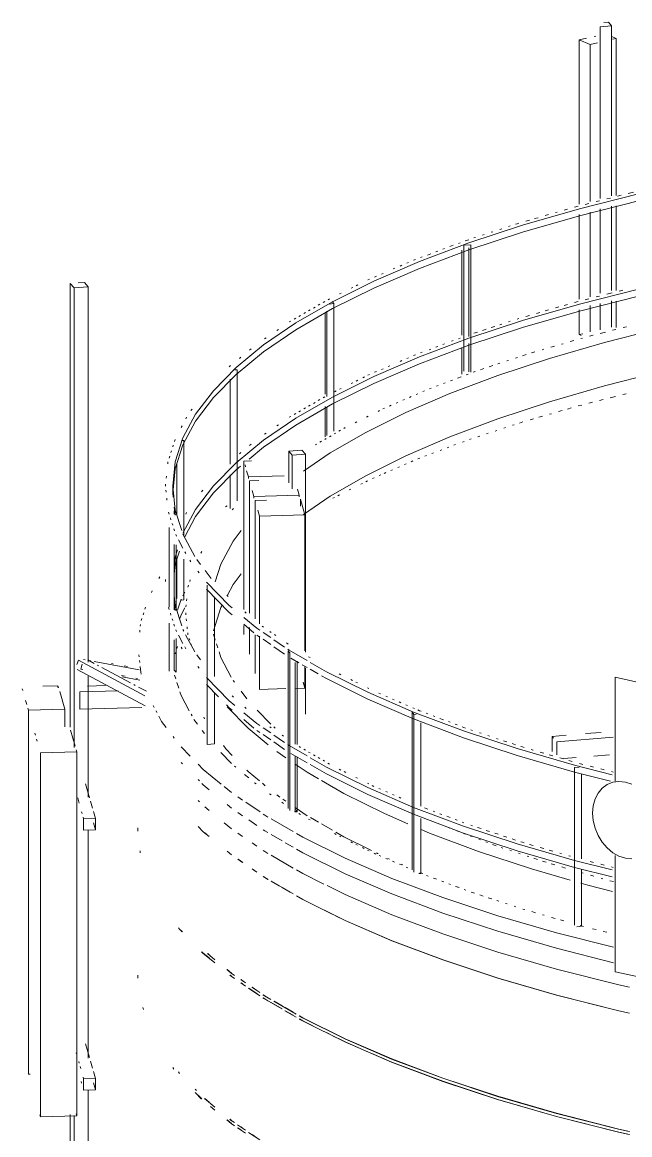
# Paper-space layout '02 Elevations and 3D' of a CAD drawing. Header units: millimetres. Extents: x 5 to 415, y 7 to 290.
# Drawn here: x 248.09 to 263.52, y 184.59 to 212.85 of the extents above; entities that cross this region are included whole.
import ezdxf

# ---------------------------------------------------------------- set-up
doc = ezdxf.new("R2010")
doc.units = ezdxf.units.MM
doc.layers.add('GEOMETRY', color=7, linetype='Continuous')

# ---------------------------------------------------------------- blocks, each defined once
blk = doc.blocks.new('SHEET_02')
at = {"layer": 'GEOMETRY', "lineweight": 13}
for p, q in [((262.981, 212.851), (262.865, 212.841)), ((263.059, 212.761), (262.981, 212.851)), ((262.768, 212.737), (263.059, 212.761)), ((262.768, 208.374), (262.768, 212.737)), ((263.059, 208.443), (263.059, 212.761)), ((262.425, 212.446), (262.235, 212.402)), ((262.235, 212.402), (262.514, 212.287)), ((262.235, 208.233), (262.235, 212.402)), ((262.514, 212.287), (262.704, 212.332)), ((262.514, 208.298), (262.514, 212.287)), ((262.663, 212.501), (262.616, 212.49)), ((263.179, 212.442), (263.068, 212.488)), ((263.084, 212.42), (263.179, 212.442)), ((263.179, 212.442), (263.179, 208.453)), ((263.778, 208.501), (262.244, 208.112)), ((262.244, 207.936), (263.778, 208.325)), ((262.667, 208.293), (262.758, 208.316)), ((262.939, 208.362), (263.03, 208.385)), ((263.212, 208.431), (263.302, 208.454)), ((263.484, 208.5), (263.62, 208.535)), ((262.244, 208.112), (260.796, 207.693)), ((261.636, 208.014), (261.681, 208.027)), ((261.857, 208.078), (261.945, 208.104)), ((262.122, 208.155), (262.213, 208.178)), ((262.394, 208.224), (262.485, 208.247)), ((262.514, 205.878), (262.514, 208.03)), ((262.768, 205.97), (262.768, 208.107)), ((263.059, 206.039), (263.059, 208.176)), ((263.179, 208.185), (263.179, 206.033)), ((260.621, 207.718), (260.665, 207.733)), ((260.665, 207.733), (260.709, 207.746)), ((260.796, 207.516), (262.244, 207.936)), ((260.886, 207.797), (260.974, 207.822)), ((261.106, 207.861), (261.195, 207.886)), ((261.371, 207.937), (261.46, 207.963)), ((262.235, 205.813), (262.235, 207.965)), ((260.796, 207.693), (259.439, 207.245)), ((259.439, 207.069), (260.796, 207.516)), ((259.784, 207.442), (259.828, 207.457)), ((260.004, 207.515), (260.048, 207.53)), ((260.225, 207.588), (260.269, 207.602)), ((260.445, 207.66), (260.489, 207.675)), ((259.439, 207.245), (258.18, 206.771)), ((258.951, 207.151), (259.038, 207.184)), ((259.169, 207.233), (259.213, 207.25)), ((259.304, 207.185), (259.483, 207.2)), ((259.304, 203.989), (259.304, 207.185)), ((259.344, 207.297), (259.432, 207.326)), ((259.483, 203.959), (259.483, 207.2)), ((259.564, 207.37), (259.608, 207.384)), ((258.18, 206.595), (259.439, 207.069)), ((258.208, 206.871), (258.252, 206.888)), ((258.383, 206.937), (258.47, 206.97)), ((258.601, 207.02), (258.645, 207.036)), ((258.776, 207.085), (258.819, 207.102)), ((259.256, 204.9), (259.256, 207.06)), ((259.435, 207.12), (259.435, 204.869)), ((258.18, 206.771), (257.024, 206.272)), ((257.689, 206.657), (257.732, 206.676)), ((257.861, 206.731), (257.904, 206.75)), ((258.033, 206.806), (258.077, 206.822)), ((256.87, 206.304), (256.913, 206.323)), ((257.024, 206.096), (258.18, 206.595)), ((257.043, 206.378), (257.086, 206.397)), ((257.215, 206.453), (257.258, 206.471)), ((257.516, 206.583), (257.559, 206.601)), ((249.311, 206.21), (249.407, 206.1)), ((249.311, 194.941), (249.311, 206.21)), ((249.407, 206.1), (249.765, 206.129)), ((249.407, 194.43), (249.407, 206.1)), ((249.669, 206.24), (249.516, 206.227)), ((249.765, 206.129), (249.669, 206.24)), ((249.765, 196.597), (249.765, 206.129)), ((257.024, 206.272), (255.976, 205.752)), ((255.976, 205.575), (257.024, 206.096)), ((256.449, 206.095), (256.491, 206.116)), ((256.575, 206.157), (256.617, 206.178)), ((263.778, 206.079), (262.244, 205.69)), ((263.257, 206.021), (263.348, 206.044)), ((255.734, 205.733), (255.775, 205.757)), ((255.858, 205.801), (255.9, 205.822)), ((256.009, 205.702), (255.962, 205.757)), ((256.153, 205.948), (256.195, 205.969)), ((262.122, 205.733), (262.213, 205.756)), ((262.244, 205.514), (263.778, 205.903)), ((262.394, 205.802), (262.485, 205.825)), ((262.667, 205.871), (262.758, 205.894)), ((262.939, 205.94), (263.075, 205.975)), ((263.059, 205.104), (263.059, 205.772)), ((263.179, 205.764), (263.179, 205.092)), ((255.976, 205.752), (255.041, 205.211)), ((255.041, 205.035), (255.976, 205.575)), ((255.243, 205.449), (255.284, 205.473)), ((255.366, 205.52), (255.407, 205.544)), ((255.489, 205.591), (255.529, 205.615)), ((255.611, 205.662), (255.652, 205.686)), ((255.783, 203.402), (255.783, 205.472)), ((255.831, 203.346), (255.831, 205.507)), ((255.89, 205.692), (256.009, 205.702)), ((256.009, 202.461), (256.009, 205.702)), ((262.244, 205.69), (260.796, 205.271)), ((260.796, 205.095), (262.244, 205.514)), ((261.151, 205.452), (261.239, 205.478)), ((261.371, 205.516), (261.46, 205.541)), ((261.636, 205.593), (261.725, 205.618)), ((261.857, 205.656), (261.945, 205.682)), ((262.235, 204.917), (262.235, 205.544)), ((262.514, 204.982), (262.514, 205.654)), ((262.768, 205.035), (262.768, 205.703)), ((255.041, 205.211), (254.222, 204.652)), ((254.875, 205.236), (254.916, 205.26)), ((254.997, 205.307), (255.038, 205.331)), ((255.12, 205.378), (255.161, 205.402)), ((260.796, 205.271), (259.439, 204.823)), ((260.445, 205.239), (260.489, 205.253)), ((260.665, 205.311), (260.709, 205.324)), ((260.886, 205.375), (260.974, 205.401)), ((254.222, 204.476), (255.041, 205.035)), ((254.561, 205.022), (254.6, 205.049)), ((259.439, 204.647), (260.796, 205.095)), ((259.564, 204.948), (259.652, 204.977)), ((259.784, 205.021), (259.872, 205.05)), ((260.004, 205.093), (260.092, 205.123)), ((260.225, 205.166), (260.269, 205.181)), ((262.235, 204.917), (262.33, 204.939)), ((262.291, 204.894), (262.235, 204.917)), ((262.77, 204.946), (262.904, 204.98)), ((264.37, 205.092), (262.885, 204.716)), ((263.083, 205.025), (263.172, 205.047)), ((263.351, 205.093), (263.44, 205.115)), ((254.222, 204.652), (253.523, 204.078)), ((254.247, 204.808), (254.286, 204.835)), ((259.439, 204.823), (258.18, 204.349)), ((258.18, 204.173), (259.439, 204.647)), ((258.776, 204.664), (258.819, 204.68)), ((258.994, 204.746), (259.038, 204.762)), ((259.169, 204.812), (259.213, 204.828)), ((259.435, 204.689), (259.435, 203.969)), ((262.885, 204.716), (261.483, 204.31)), ((261.786, 204.672), (261.831, 204.685)), ((262.01, 204.737), (262.1, 204.763)), ((262.279, 204.815), (262.324, 204.827)), ((262.503, 204.878), (262.592, 204.9)), ((253.523, 203.902), (254.222, 204.476)), ((253.866, 204.522), (253.903, 204.553)), ((258.18, 204.349), (257.024, 203.851)), ((258.033, 204.384), (258.077, 204.401)), ((258.208, 204.45), (258.252, 204.466)), ((258.426, 204.532), (258.47, 204.549)), ((258.601, 204.598), (258.645, 204.614)), ((259.256, 203.909), (259.256, 204.585)), ((260.801, 204.378), (260.891, 204.407)), ((261.025, 204.452), (261.114, 204.478)), ((261.294, 204.529), (261.338, 204.542)), ((261.517, 204.594), (261.607, 204.62)), ((253.523, 204.078), (252.947, 203.491)), ((253.347, 204.097), (253.384, 204.127)), ((253.606, 204.309), (253.643, 204.34)), ((257.024, 203.675), (258.18, 204.173)), ((257.387, 204.106), (257.43, 204.124)), ((257.689, 204.236), (257.732, 204.254)), ((257.861, 204.31), (257.904, 204.328)), ((259.951, 204.097), (260.041, 204.127)), ((261.483, 204.31), (260.17, 203.877)), ((260.175, 204.171), (260.22, 204.186)), ((260.399, 204.245), (260.443, 204.26)), ((260.622, 204.319), (260.667, 204.334)), ((252.947, 203.315), (253.523, 203.902)), ((253.37, 201.623), (253.37, 203.783)), ((253.489, 204.018), (253.548, 204.023)), ((253.548, 200.693), (253.548, 204.023)), ((257.024, 203.851), (255.976, 203.33)), ((256.744, 203.82), (256.786, 203.841)), ((256.87, 203.883), (256.913, 203.901)), ((257.043, 203.957), (257.086, 203.975)), ((257.215, 204.031), (257.258, 204.05)), ((260.17, 203.877), (258.951, 203.418)), ((259.149, 203.808), (259.238, 203.841)), ((259.371, 203.892), (259.416, 203.908)), ((259.549, 203.959), (259.594, 203.975)), ((259.728, 204.024), (259.817, 204.053)), ((262.885, 203.615), (264.37, 203.992)), ((255.976, 203.154), (257.024, 203.675)), ((256.153, 203.526), (256.195, 203.547)), ((256.449, 203.673), (256.491, 203.694)), ((256.575, 203.736), (256.617, 203.757)), ((258.437, 203.54), (258.482, 203.557)), ((258.615, 203.607), (258.66, 203.624)), ((258.793, 203.674), (258.838, 203.691)), ((258.971, 203.741), (259.016, 203.758)), ((261.483, 203.209), (262.885, 203.615)), ((252.947, 203.491), (252.496, 202.894)), ((252.496, 202.718), (252.947, 203.315)), ((255.976, 203.33), (255.041, 202.789)), ((255.611, 203.24), (255.652, 203.264)), ((255.734, 203.311), (255.775, 203.335)), ((256.027, 203.463), (256.069, 203.484)), ((257.76, 203.248), (257.802, 203.266)), ((258.951, 203.418), (257.833, 202.935)), ((257.929, 203.321), (257.971, 203.339)), ((258.098, 203.394), (258.141, 203.412)), ((258.268, 203.467), (258.31, 203.485)), ((262.756, 203.241), (262.846, 203.264)), ((263.027, 203.309), (263.163, 203.344)), ((263.343, 203.39), (263.434, 203.413)), ((252.375, 202.985), (252.405, 203.025)), ((255.041, 202.613), (255.976, 203.154)), ((255.12, 202.956), (255.161, 202.98)), ((255.243, 203.027), (255.284, 203.051)), ((255.366, 203.098), (255.407, 203.122)), ((255.489, 203.169), (255.529, 203.193)), ((255.783, 202.322), (255.783, 203.087)), ((255.831, 202.356), (255.831, 203.076)), ((257.833, 202.935), (256.818, 202.431)), ((257.128, 202.964), (257.169, 202.985)), ((257.252, 203.026), (257.294, 203.047)), ((257.421, 203.101), (257.463, 203.12)), ((257.59, 203.175), (257.633, 203.193)), ((260.17, 202.776), (261.483, 203.209)), ((261.715, 202.959), (261.806, 202.985)), ((261.942, 203.024), (262.032, 203.051)), ((262.214, 203.103), (262.304, 203.126)), ((262.485, 203.172), (262.575, 203.195)), ((252.496, 202.894), (252.173, 202.289)), ((252.173, 202.113), (252.496, 202.718)), ((252.245, 202.775), (252.268, 202.818)), ((255.041, 202.789), (254.222, 202.231)), ((254.875, 202.815), (254.916, 202.838)), ((254.997, 202.885), (255.038, 202.909)), ((256.547, 202.676), (256.589, 202.696)), ((256.838, 202.82), (256.879, 202.841)), ((258.951, 202.317), (260.17, 202.776)), ((260.719, 202.669), (260.763, 202.683)), ((260.763, 202.683), (260.808, 202.696)), ((260.99, 202.749), (261.08, 202.775)), ((261.216, 202.815), (261.307, 202.841)), ((261.488, 202.893), (261.534, 202.906)), ((252.129, 202.557), (252.152, 202.601)), ((254.222, 202.054), (255.041, 202.613)), ((254.247, 202.386), (254.286, 202.413)), ((254.561, 202.6), (254.6, 202.627)), ((256.818, 202.431), (255.913, 201.908)), ((256.015, 202.392), (256.056, 202.415)), ((256.136, 202.462), (256.176, 202.485)), ((256.257, 202.531), (256.298, 202.552)), ((259.886, 202.394), (259.93, 202.409)), ((260.106, 202.466), (260.149, 202.481)), ((260.325, 202.539), (260.369, 202.553)), ((260.544, 202.611), (260.588, 202.626)), ((251.914, 202.06), (251.929, 202.108)), ((251.959, 202.202), (251.974, 202.249)), ((252.173, 202.289), (251.978, 201.679)), ((251.978, 201.503), (252.173, 202.113)), ((252.135, 202.224), (252.194, 202.229)), ((252.194, 199.798), (252.194, 202.229)), ((254.222, 202.231), (253.523, 201.657)), ((253.866, 202.101), (253.903, 202.131)), ((255.533, 202.113), (255.573, 202.136)), ((255.653, 202.183), (255.694, 202.206)), ((255.774, 202.252), (255.814, 202.276)), ((255.895, 202.322), (255.935, 202.345)), ((257.833, 201.835), (258.951, 202.317)), ((259.057, 202.104), (259.1, 202.12)), ((259.274, 202.186), (259.317, 202.202)), ((259.448, 202.25), (259.492, 202.264)), ((259.667, 202.322), (259.711, 202.336)), ((251.824, 201.777), (251.839, 201.824)), ((251.869, 201.919), (251.884, 201.966)), ((253.606, 201.888), (253.643, 201.918)), ((253.854, 201.752), (254.222, 202.054)), ((255.195, 201.982), (254.86, 201.954)), ((254.86, 201.954), (254.95, 201.851)), ((254.86, 201.146), (254.86, 201.954)), ((254.95, 201.851), (255.285, 201.878)), ((254.95, 200.997), (254.95, 201.851)), ((255.285, 201.878), (255.195, 201.982)), ((255.913, 201.908), (255.239, 201.448)), ((255.285, 196.847), (255.285, 201.878)), ((256.818, 201.331), (257.833, 201.835)), ((258.317, 201.826), (258.361, 201.842)), ((258.491, 201.891), (258.535, 201.908)), ((258.709, 201.973), (258.752, 201.99)), ((258.883, 202.039), (258.926, 202.055)), ((251.788, 201.631), (251.793, 201.683)), ((251.978, 201.679), (251.913, 201.066)), ((252.015, 200.323), (252.015, 201.629)), ((253.523, 201.657), (252.947, 201.07)), ((253.523, 201.481), (253.633, 201.571)), ((253.914, 201.708), (253.722, 201.703)), ((253.722, 197.929), (253.722, 201.703)), ((253.75, 201.603), (253.764, 201.553)), ((257.629, 201.538), (257.672, 201.557)), ((257.8, 201.612), (257.843, 201.631)), ((257.972, 201.686), (258.015, 201.705)), ((258.143, 201.76), (258.187, 201.777)), ((251.75, 201.271), (251.755, 201.323)), ((251.913, 200.89), (251.978, 201.503)), ((252.947, 200.894), (253.523, 201.481)), ((253.37, 200.498), (253.37, 201.353)), ((253.792, 201.454), (253.835, 201.304)), ((253.835, 201.304), (254.748, 201.329)), ((253.835, 201.259), (253.835, 201.304)), ((255.913, 200.807), (256.818, 201.331)), ((256.986, 201.261), (257.029, 201.28)), ((257.157, 201.335), (257.2, 201.354)), ((257.286, 201.39), (257.329, 201.409)), ((257.457, 201.464), (257.5, 201.483)), ((251.728, 201.066), (251.734, 201.117)), ((251.744, 200.912), (251.739, 200.963)), ((251.913, 201.066), (251.913, 200.89)), ((251.913, 201.066), (251.978, 200.453)), ((252.947, 201.07), (252.496, 200.473)), ((252.647, 200.924), (252.677, 200.964)), ((254.103, 201.211), (253.863, 201.204)), ((253.863, 197.835), (253.863, 201.204)), ((253.934, 200.955), (253.976, 200.805)), ((255.129, 200.836), (255.087, 200.986)), ((256.398, 200.969), (256.44, 200.99)), ((256.692, 201.115), (256.734, 201.136)), ((256.818, 201.178), (256.86, 201.198)), ((251.766, 200.706), (251.761, 200.758)), ((251.924, 200.788), (251.913, 200.89)), ((252.496, 200.296), (252.947, 200.894)), ((253.976, 200.805), (255.129, 200.836)), ((253.976, 200.76), (253.976, 200.805)), ((254.292, 200.713), (254.004, 200.705)), ((254.004, 197.695), (254.004, 200.705)), ((255.129, 200.791), (255.129, 200.836)), ((255.27, 200.338), (255.157, 200.737)), ((255.157, 200.737), (255.157, 200.557)), ((255.239, 200.348), (255.913, 200.807)), ((255.978, 200.76), (256.02, 200.781)), ((256.104, 200.823), (256.146, 200.844)), ((251.824, 200.355), (251.808, 200.402)), ((251.973, 200.328), (251.951, 200.532)), ((251.999, 200.387), (251.951, 200.442)), ((251.951, 200.442), (251.951, 200.352)), ((251.978, 200.453), (252.143, 199.937)), ((251.999, 200.342), (251.999, 200.387)), ((252.496, 200.473), (252.173, 199.868)), ((252.245, 200.353), (252.268, 200.397)), ((253.258, 200.537), (253.296, 200.568)), ((253.427, 200.466), (253.461, 200.5)), ((254.075, 200.456), (254.117, 200.306)), ((251.869, 200.213), (251.854, 200.26)), ((251.914, 200.071), (251.899, 200.119)), ((252.219, 199.778), (252.496, 200.296)), ((254.117, 200.306), (255.27, 200.338)), ((254.117, 197.566), (254.117, 200.306)), ((255.27, 196.878), (255.27, 200.338)), ((251.82, 197.987), (251.82, 200.012)), ((251.959, 199.93), (251.944, 199.977)), ((252.012, 199.792), (251.989, 199.835)), ((252.173, 199.843), (252.473, 199.281)), ((253.653, 199.935), (253.449, 199.665)), ((251.951, 199.587), (251.951, 197.922)), ((251.999, 197.911), (251.999, 199.577)), ((252.175, 199.487), (252.059, 199.705)), ((253.449, 199.665), (253.137, 199.08)), ((251.978, 199.257), (251.951, 199.002)), ((252.038, 199.445), (251.978, 199.257)), ((251.978, 199.081), (252.083, 199.41)), ((252.245, 199.357), (252.221, 199.4)), ((252.631, 199.362), (252.654, 199.405)), ((251.951, 198.826), (251.978, 199.081)), ((252.015, 198.208), (252.015, 199.243)), ((252.194, 198.178), (252.194, 199.213)), ((252.375, 199.146), (252.345, 199.186)), ((252.526, 199.198), (252.616, 199.078)), ((253.137, 199.08), (252.995, 198.637)), ((251.562, 198.719), (251.586, 198.764)), ((251.728, 198.644), (251.734, 198.696)), ((252.586, 198.866), (252.556, 198.906)), ((252.736, 198.919), (252.887, 198.72)), ((253.449, 198.565), (253.653, 198.835)), ((251.372, 198.363), (251.396, 198.408)), ((252.302, 198.502), (252.316, 198.549)), ((252.346, 198.642), (252.361, 198.688)), ((253.347, 198.035), (252.768, 198.626)), ((252.768, 198.449), (253.347, 197.859)), ((252.792, 194.503), (252.792, 198.554)), ((253.305, 198.294), (253.449, 198.565)), ((251.951, 198.287), (251.978, 198.031)), ((252.127, 198.196), (252.037, 197.914)), ((252.194, 198.178), (252.135, 198.173)), ((252.219, 198.369), (252.173, 198.283)), ((252.264, 198.148), (252.269, 198.199)), ((252.971, 196.228), (252.971, 198.254)), ((253.285, 198.295), (253.319, 198.261)), ((251.162, 197.795), (251.177, 197.843)), ((251.208, 197.94), (251.224, 197.988)), ((251.824, 197.933), (251.808, 197.98)), ((251.973, 197.906), (251.951, 198.111)), ((251.978, 198.031), (252.143, 197.515)), ((252.219, 197.973), (252.127, 197.8)), ((252.248, 197.795), (252.243, 197.845)), ((252.248, 197.997), (252.253, 198.047)), ((252.948, 197.388), (253.137, 197.979)), ((253.137, 197.979), (253.161, 198.024)), ((253.421, 197.974), (253.347, 198.035)), ((253.347, 197.859), (253.421, 197.798)), ((253.743, 197.872), (253.78, 197.842)), ((251.116, 197.65), (251.131, 197.699)), ((251.82, 196.366), (251.82, 197.582)), ((251.869, 197.791), (251.854, 197.839)), ((251.914, 197.65), (251.899, 197.697)), ((252.127, 197.8), (252.097, 197.706)), ((252.264, 197.643), (252.259, 197.694)), ((254.051, 197.458), (253.718, 197.731)), ((251.075, 197.359), (251.08, 197.408)), ((251.09, 197.505), (251.095, 197.553)), ((251.959, 197.508), (251.944, 197.555)), ((252.012, 197.37), (251.989, 197.414)), ((252.175, 197.066), (252.059, 197.283)), ((252.173, 197.421), (252.196, 197.378)), ((252.242, 197.291), (252.473, 196.859)), ((252.285, 197.441), (252.28, 197.492)), ((252.302, 197.289), (252.296, 197.34)), ((252.948, 197.303), (252.995, 197.155)), ((253.718, 197.555), (253.977, 197.342)), ((253.722, 197.3), (253.722, 197.525)), ((253.863, 196.801), (253.863, 197.475)), ((254.004, 196.303), (254.004, 197.291)), ((254.129, 197.404), (254.051, 197.458)), ((254.051, 197.282), (254.129, 197.228)), ((254.185, 197.51), (254.222, 197.48)), ((254.404, 197.217), (254.208, 197.351)), ((254.378, 197.373), (254.417, 197.347)), ((254.495, 197.293), (254.534, 197.267)), ((251.951, 197.157), (251.951, 196.391)), ((251.999, 196.336), (251.999, 197.191)), ((252.346, 197.15), (252.331, 197.197)), ((252.39, 197.011), (252.376, 197.057)), ((253.027, 197.056), (253.058, 196.958)), ((254.117, 195.903), (254.117, 197.251)), ((254.208, 197.174), (254.404, 197.041)), ((254.757, 196.976), (254.482, 197.163)), ((254.807, 197.081), (254.846, 197.054)), ((251.059, 196.729), (251.054, 196.777)), ((251.977, 196.802), (251.992, 196.849)), ((252.022, 196.943), (252.037, 196.99)), ((252.129, 196.977), (252.152, 196.933)), ((252.245, 196.935), (252.221, 196.979)), ((252.526, 196.776), (252.616, 196.657)), ((253.09, 196.859), (253.137, 196.712)), ((253.137, 196.712), (253.401, 196.216)), ((254.482, 196.987), (254.757, 196.8)), ((254.875, 196.896), (254.835, 196.922)), ((254.844, 196.885), (254.892, 196.829)), ((254.844, 192.879), (254.844, 196.885)), ((255.325, 196.635), (254.875, 196.896)), ((254.892, 192.824), (254.892, 196.829)), ((255.366, 196.733), (255.407, 196.709)), ((249.48, 196.536), (249.518, 196.645)), ((249.518, 196.645), (251.209, 195.741)), ((249.581, 196.418), (249.615, 196.54)), ((249.649, 196.662), (249.694, 196.653)), ((249.916, 196.564), (249.755, 196.65)), ((249.785, 196.636), (249.831, 196.628)), ((249.922, 196.611), (251.059, 196.397)), ((250.036, 196.499), (249.996, 196.521)), ((250.841, 196.069), (250.117, 196.456)), ((250.405, 196.554), (250.36, 196.562)), ((250.769, 196.486), (250.678, 196.503)), ((251.075, 196.583), (251.07, 196.632)), ((251.1, 196.34), (251.085, 196.486)), ((252.586, 196.444), (252.556, 196.484)), ((254.916, 196.696), (255.12, 196.578)), ((255.023, 196.584), (255.023, 194.514)), ((255.071, 194.504), (255.071, 196.619)), ((255.202, 196.53), (255.325, 196.459)), ((255.27, 195.935), (255.27, 196.474)), ((255.285, 195.274), (255.285, 196.442)), ((255.816, 196.351), (255.407, 196.588)), ((251.214, 195.481), (249.483, 196.407)), ((249.627, 196.409), (249.581, 196.418)), ((249.765, 193.168), (249.765, 196.241)), ((250.702, 196.241), (250.611, 196.259)), ((251.082, 196.136), (250.627, 196.221)), ((251.02, 196.182), (250.975, 196.19)), ((251.116, 196.292), (251.1, 196.34)), ((251.951, 196.391), (251.999, 196.336)), ((251.962, 196.263), (251.992, 196.169)), ((253.347, 195.614), (252.768, 196.204)), ((255.407, 196.412), (255.611, 196.294)), ((255.693, 196.246), (255.816, 196.175)), ((256.87, 195.828), (255.816, 196.351)), ((255.816, 196.175), (256.87, 195.651)), ((256.144, 196.297), (256.186, 196.276)), ((256.437, 196.151), (256.479, 196.13)), ((263.15, 196.212), (263.832, 196.064)), ((263.15, 193.567), (263.15, 196.212)), ((248.092, 195.92), (248.106, 195.871)), ((249, 195.995), (248.612, 195.985)), ((249.015, 195.945), (249, 195.995)), ((249, 195.995), (249, 195.951)), ((249.558, 195.84), (250.527, 195.866)), ((250.21, 196.001), (249.749, 195.988)), ((250.962, 196.004), (250.922, 196.026)), ((251.244, 195.854), (251.043, 195.961)), ((252.022, 196.075), (252.067, 195.934)), ((252.768, 196.028), (253.075, 195.715)), ((253.449, 196.126), (253.479, 196.088)), ((254.79, 195.922), (254.117, 195.903)), ((255.27, 195.935), (255.03, 195.928)), ((255.228, 196.084), (255.27, 195.935)), ((256.563, 196.088), (256.605, 196.068)), ((256.857, 195.943), (256.898, 195.922)), ((248.177, 195.621), (248.205, 195.521)), ((249.17, 195.397), (249.043, 195.846)), ((249.558, 195.399), (249.558, 195.84)), ((252.097, 195.84), (252.127, 195.746)), ((252.127, 195.746), (252.335, 195.357)), ((252.971, 194.518), (252.971, 195.823)), ((253.495, 195.492), (253.347, 195.614)), ((253.421, 195.735), (253.455, 195.701)), ((253.653, 195.856), (253.798, 195.664)), ((258.033, 195.326), (256.87, 195.828)), ((256.87, 195.651), (258.033, 195.15)), ((257.153, 195.804), (257.195, 195.785)), ((257.324, 195.73), (257.367, 195.712)), ((257.495, 195.656), (257.538, 195.638)), ((257.666, 195.582), (257.709, 195.564)), ((248.233, 195.422), (248.248, 195.372)), ((248.248, 195.372), (249.17, 195.397)), ((248.248, 186.126), (248.248, 195.372)), ((249.17, 194.95), (249.17, 195.397)), ((251.126, 195.442), (249.558, 195.399)), ((251.443, 195.446), (251.419, 195.49)), ((251.514, 195.312), (251.491, 195.357)), ((253.279, 195.507), (253.347, 195.437)), ((253.83, 194.916), (253.293, 195.462)), ((253.347, 195.437), (253.421, 195.377)), ((254.051, 195.036), (253.718, 195.31)), ((253.743, 195.451), (253.78, 195.42)), ((254.06, 195.371), (254.408, 195.015)), ((257.838, 195.509), (257.881, 195.49)), ((257.993, 195.32), (258.041, 195.264)), ((257.993, 191.314), (257.993, 195.32)), ((258.009, 195.435), (258.052, 195.416)), ((259.3, 194.849), (258.033, 195.326)), ((258.137, 195.379), (258.18, 195.361)), ((258.18, 195.361), (258.224, 195.345)), ((251.633, 195.09), (251.562, 195.223)), ((251.749, 194.936), (251.633, 195.09)), ((252.381, 195.27), (252.404, 195.227)), ((252.451, 195.14), (252.541, 195.02)), ((252.7, 195.2), (252.722, 195.157)), ((253.718, 195.133), (253.977, 194.921)), ((254.129, 194.983), (254.051, 195.036)), ((258.033, 195.15), (259.3, 194.673)), ((258.041, 195.264), (258.101, 195.269)), ((258.041, 191.259), (258.041, 195.264)), ((258.22, 192.939), (258.22, 195.054)), ((258.354, 195.295), (258.397, 195.279)), ((258.527, 195.23), (258.571, 195.214)), ((258.701, 195.165), (258.788, 195.132)), ((258.918, 195.083), (258.962, 195.067)), ((259.092, 195.018), (259.135, 195.001)), ((248.413, 194.787), (248.427, 194.738)), ((249.434, 194.463), (249.321, 194.862)), ((252.661, 194.861), (252.721, 194.781)), ((254.339, 194.497), (253.83, 194.916)), ((254.051, 194.86), (254.129, 194.806)), ((254.404, 194.795), (254.208, 194.929)), ((254.208, 194.753), (254.404, 194.619)), ((254.378, 194.952), (254.417, 194.925)), ((254.481, 194.949), (254.518, 194.918)), ((254.757, 194.554), (254.482, 194.742)), ((254.69, 194.739), (254.729, 194.712)), ((259.266, 194.952), (259.352, 194.919)), ((260.665, 194.399), (259.3, 194.849)), ((259.483, 194.872), (259.527, 194.858)), ((259.702, 194.8), (259.745, 194.786)), ((261.906, 194.737), (261.548, 194.708)), ((262.8, 194.811), (262.398, 194.778)), ((248.455, 194.638), (248.469, 194.588)), ((251.952, 194.667), (251.923, 194.706)), ((252.971, 194.518), (252.792, 194.503)), ((253.2, 194.474), (253.26, 194.395)), ((254.482, 194.566), (254.757, 194.378)), ((254.875, 194.474), (254.835, 194.501)), ((255.325, 194.214), (254.875, 194.474)), ((255.122, 194.452), (255.163, 194.429)), ((259.3, 194.673), (260.665, 194.223)), ((259.921, 194.728), (259.964, 194.714)), ((260.139, 194.656), (260.183, 194.641)), ((260.314, 194.598), (260.402, 194.569)), ((260.533, 194.526), (260.621, 194.497)), ((260.752, 194.454), (260.796, 194.439)), ((261.548, 194.708), (261.588, 194.661)), ((261.548, 194.322), (261.548, 194.708)), ((261.668, 194.569), (263.099, 194.688)), ((261.668, 194.569), (261.668, 194.239)), ((248.554, 194.289), (249.477, 194.314)), ((248.554, 185.043), (248.554, 194.289)), ((249.477, 194.314), (249.462, 194.363)), ((249.477, 185.068), (249.477, 194.314)), ((252.36, 194.207), (252.13, 194.442)), ((253.139, 194.3), (253.411, 194.023)), ((253.26, 194.395), (253.427, 194.225)), ((254.791, 194.164), (254.56, 194.321)), ((254.916, 194.274), (255.325, 194.038)), ((255.023, 194.199), (255.023, 192.849)), ((255.071, 192.793), (255.071, 194.189)), ((255.244, 194.382), (255.285, 194.358)), ((255.366, 194.311), (255.407, 194.288)), ((255.816, 193.93), (255.407, 194.167)), ((255.488, 194.241), (255.529, 194.217)), ((255.61, 194.17), (255.651, 194.147)), ((262.122, 193.977), (260.665, 194.399)), ((260.665, 194.223), (262.122, 193.801)), ((260.796, 194.439), (260.841, 194.426)), ((261.022, 194.374), (261.067, 194.361)), ((261.248, 194.308), (261.339, 194.282)), ((261.475, 194.243), (261.565, 194.217)), ((262.16, 194.17), (261.847, 194.144)), ((263.01, 194.24), (262.607, 194.207)), ((252.163, 194.012), (252.13, 194.046)), ((252.69, 193.871), (252.558, 194.006)), ((253.479, 193.954), (253.516, 193.924)), ((255.331, 193.795), (255.023, 194.006)), ((255.407, 193.99), (255.816, 193.754)), ((255.732, 194.1), (255.773, 194.076)), ((256.87, 193.406), (255.816, 193.93)), ((255.854, 194.029), (255.895, 194.006)), ((261.746, 194.164), (261.837, 194.138)), ((261.973, 194.099), (262.063, 194.072)), ((262.118, 193.919), (262.237, 193.929)), ((262.118, 189.914), (262.118, 193.919)), ((263.075, 193.735), (262.122, 193.977)), ((262.244, 194.02), (262.334, 193.997)), ((262.515, 193.951), (262.605, 193.928)), ((252.591, 193.576), (252.558, 193.609)), ((253.144, 193.498), (252.69, 193.871)), ((253.737, 193.742), (253.847, 193.652)), ((253.796, 193.849), (253.83, 193.815)), ((253.83, 193.815), (254.121, 193.576)), ((255.613, 193.632), (255.331, 193.795)), ((255.816, 193.754), (256.87, 193.23)), ((256.144, 193.875), (256.186, 193.854)), ((256.27, 193.813), (256.312, 193.792)), ((256.563, 193.667), (256.605, 193.646)), ((262.122, 193.801), (263.03, 193.571)), ((262.297, 191.594), (262.297, 193.754)), ((262.786, 193.883), (262.876, 193.86)), ((263.056, 193.814), (263.101, 193.803)), ((249.801, 193.151), (249.701, 193.504)), ((252.69, 193.475), (252.657, 193.509)), ((252.841, 193.351), (252.69, 193.475)), ((253.409, 193.281), (253.22, 193.436)), ((253.995, 193.531), (254.032, 193.5)), ((254.194, 193.516), (254.266, 193.456)), ((256.257, 193.26), (255.694, 193.586)), ((256.857, 193.521), (256.898, 193.5)), ((258.033, 192.904), (256.87, 193.406)), ((256.982, 193.459), (257.024, 193.438)), ((257.153, 193.382), (257.195, 193.364)), ((262.718, 193.268), (262.822, 193.393)), ((262.822, 193.393), (262.948, 193.486)), ((262.948, 193.486), (263.092, 193.544)), ((263.092, 193.544), (263.249, 193.565)), ((263.249, 193.565), (263.411, 193.549)), ((263.411, 193.549), (263.574, 193.495)), ((249.501, 193.143), (249.538, 193.011)), ((249.875, 192.887), (249.826, 193.063)), ((252.591, 193.047), (252.558, 193.081)), ((253.69, 193.089), (253.57, 193.171)), ((254.374, 193.246), (254.413, 193.22)), ((254.56, 193.221), (254.637, 193.168)), ((254.714, 193.116), (254.791, 193.063)), ((257.294, 192.745), (256.257, 193.26)), ((256.87, 193.23), (258.033, 192.728)), ((257.324, 193.309), (257.367, 193.29)), ((257.495, 193.235), (257.538, 193.216)), ((257.666, 193.161), (257.709, 193.142)), ((262.593, 192.946), (262.641, 193.118)), ((262.641, 193.118), (262.718, 193.268)), ((249.601, 192.79), (249.613, 192.746)), ((249.95, 192.622), (249.9, 192.799)), ((252.841, 192.823), (252.728, 192.916)), ((253.409, 192.885), (253.296, 192.978)), ((253.69, 192.693), (253.57, 192.775)), ((254.131, 192.788), (253.77, 193.035)), ((254.687, 193.033), (254.726, 193.006)), ((254.999, 192.82), (255.04, 192.796)), ((255.071, 192.793), (255.012, 192.788)), ((255.023, 192.905), (255.331, 192.694)), ((255.023, 192.849), (255.071, 192.793)), ((259.3, 192.427), (258.033, 192.904)), ((258.31, 192.89), (258.397, 192.858)), ((258.527, 192.809), (258.571, 192.792)), ((262.577, 192.761), (262.593, 192.946)), ((262.593, 192.568), (262.577, 192.761)), ((249.638, 192.658), (249.651, 192.614)), ((249.95, 192.622), (249.651, 192.614)), ((249.651, 192.614), (249.651, 192.328)), ((249.9, 192.512), (249.95, 192.336)), ((249.95, 192.336), (249.95, 192.622)), ((253.409, 192.356), (253.22, 192.512)), ((254.051, 192.447), (253.851, 192.584)), ((254.252, 192.706), (254.212, 192.733)), ((254.332, 192.66), (254.252, 192.706)), ((254.974, 192.289), (254.412, 192.613)), ((255.121, 192.749), (255.162, 192.726)), ((255.366, 192.608), (255.407, 192.584)), ((255.412, 192.648), (255.613, 192.532)), ((255.694, 192.485), (255.975, 192.322)), ((257.887, 192.489), (257.294, 192.745)), ((258.033, 192.728), (259.3, 192.251)), ((258.22, 191.229), (258.22, 192.624)), ((258.701, 192.743), (258.745, 192.727)), ((258.875, 192.678), (258.962, 192.645)), ((259.092, 192.596), (259.135, 192.58)), ((259.266, 192.531), (259.309, 192.514)), ((262.641, 192.376), (262.593, 192.568)), ((249.651, 192.328), (249.95, 192.336)), ((249.765, 186.531), (249.765, 192.322)), ((251.024, 192.304), (251.024, 192.383)), ((252.69, 192.286), (252.558, 192.421)), ((252.841, 192.162), (252.69, 192.286)), ((252.732, 192.256), (252.77, 192.225)), ((253.69, 192.165), (253.57, 192.247)), ((254.252, 192.31), (254.212, 192.337)), ((254.332, 192.263), (254.252, 192.31)), ((254.693, 192.055), (254.412, 192.217)), ((255.215, 192.15), (255.054, 192.242)), ((256.02, 192.237), (256.062, 192.216)), ((256.056, 192.276), (256.257, 192.159)), ((258.437, 192.252), (258.226, 192.343)), ((259.683, 191.783), (258.437, 192.252)), ((258.908, 192.392), (258.951, 192.374)), ((259.126, 192.308), (259.169, 192.292)), ((260.665, 191.977), (259.3, 192.427)), ((259.3, 192.251), (260.665, 191.801)), ((259.3, 192.243), (259.343, 192.226)), ((259.483, 192.451), (259.527, 192.436)), ((259.658, 192.393), (259.745, 192.364)), ((259.877, 192.321), (259.964, 192.292)), ((260.096, 192.249), (260.183, 192.22)), ((262.718, 192.192), (262.641, 192.376)), ((262.822, 192.023), (262.718, 192.192)), ((254.051, 191.918), (253.931, 192)), ((254.974, 191.892), (254.773, 192.008)), ((256.293, 191.614), (255.215, 192.15)), ((256.146, 192.174), (256.188, 192.153)), ((256.257, 192.159), (256.962, 191.809)), ((256.44, 192.028), (256.482, 192.007)), ((256.566, 191.965), (256.608, 191.944)), ((259.474, 192.177), (259.517, 192.161)), ((259.691, 192.095), (259.735, 192.079)), ((259.865, 192.03), (259.909, 192.013)), ((260.04, 191.964), (260.127, 191.931)), ((260.314, 192.176), (260.402, 192.148)), ((260.533, 192.104), (260.621, 192.075)), ((262.122, 191.555), (260.665, 191.977)), ((260.752, 192.032), (260.796, 192.018)), ((260.796, 192.018), (260.841, 192.005)), ((260.977, 191.965), (261.067, 191.939)), ((262.948, 191.875), (262.822, 192.023)), ((251.091, 191.753), (251.086, 191.801)), ((253.409, 191.696), (253.296, 191.789)), ((253.3, 191.79), (253.338, 191.759)), ((254.252, 191.781), (254.212, 191.809)), ((254.332, 191.735), (254.252, 191.781)), ((254.974, 191.364), (254.412, 191.689)), ((255.215, 191.753), (255.054, 191.846)), ((256.293, 191.217), (255.215, 191.753)), ((256.734, 191.882), (256.776, 191.861)), ((256.86, 191.819), (256.902, 191.798)), ((257.029, 191.738), (257.072, 191.72)), ((257.086, 191.747), (257.128, 191.727)), ((257.157, 191.683), (257.2, 191.664)), ((261.025, 191.34), (259.683, 191.783)), ((260.258, 191.886), (260.301, 191.871)), ((260.476, 191.814), (260.52, 191.799)), ((260.665, 191.801), (262.122, 191.379)), ((260.695, 191.742), (260.739, 191.727)), ((260.914, 191.669), (260.958, 191.655)), ((261.248, 191.887), (261.339, 191.86)), ((261.475, 191.821), (261.565, 191.795)), ((261.746, 191.743), (261.792, 191.729)), ((261.973, 191.677), (262.018, 191.664)), ((263.092, 191.754), (262.948, 191.875)), ((263.249, 191.665), (263.092, 191.754)), ((263.15, 188.727), (263.15, 191.685)), ((263.411, 191.612), (263.249, 191.665)), ((253.69, 191.504), (253.57, 191.586)), ((253.574, 191.587), (253.694, 191.505)), ((254.051, 191.258), (253.931, 191.34)), ((253.935, 191.341), (253.975, 191.313)), ((257.482, 191.101), (256.293, 191.614)), ((257.329, 191.609), (257.372, 191.59)), ((257.378, 191.608), (257.421, 191.589)), ((257.5, 191.535), (257.543, 191.516)), ((257.672, 191.461), (257.715, 191.442)), ((257.717, 191.462), (257.76, 191.443)), ((257.843, 191.387), (257.886, 191.368)), ((262.01, 191.055), (261.025, 191.34)), ((261.089, 191.612), (261.177, 191.583)), ((261.308, 191.539), (261.396, 191.51)), ((261.528, 191.468), (261.619, 191.442)), ((261.8, 191.39), (261.89, 191.364)), ((263.075, 191.314), (262.122, 191.555)), ((262.122, 191.379), (263.075, 191.138)), ((262.515, 191.53), (262.605, 191.507)), ((262.786, 191.461), (262.876, 191.438)), ((263.056, 191.392), (263.101, 191.381)), ((263.574, 191.595), (263.411, 191.612)), ((254.252, 191.121), (254.212, 191.148)), ((254.216, 191.149), (254.256, 191.122)), ((254.332, 191.075), (254.252, 191.121)), ((254.256, 191.122), (254.336, 191.075)), ((255.215, 191.225), (255.054, 191.318)), ((255.754, 190.957), (255.215, 191.225)), ((257.482, 190.704), (256.293, 191.217)), ((258.778, 190.613), (257.482, 191.101)), ((258.22, 191.229), (258.161, 191.224)), ((258.187, 191.241), (258.23, 191.225)), ((258.226, 191.242), (258.268, 191.224)), ((258.361, 191.176), (258.404, 191.159)), ((258.535, 191.11), (258.578, 191.094)), ((258.571, 191.101), (258.615, 191.084)), ((262.297, 189.884), (262.297, 191.324)), ((262.297, 191.246), (262.343, 191.233)), ((262.523, 191.181), (262.614, 191.154)), ((262.795, 191.102), (262.84, 191.089)), ((254.974, 190.704), (254.412, 191.028)), ((254.416, 191.029), (254.617, 190.913)), ((254.697, 190.867), (254.898, 190.751)), ((256.293, 190.689), (255.837, 190.916)), ((258.752, 191.028), (258.796, 191.012)), ((258.926, 190.963), (258.97, 190.946)), ((259.1, 190.897), (259.187, 190.865)), ((259.149, 190.883), (259.193, 190.866)), ((259.317, 190.815), (259.361, 190.799)), ((262.458, 190.925), (262.279, 190.977)), ((263.083, 190.767), (262.458, 190.925)), ((263.02, 191.042), (263.11, 191.019)), ((255.215, 190.565), (255.054, 190.657)), ((255.058, 190.658), (255.219, 190.565)), ((256.293, 190.029), (255.215, 190.565)), ((255.219, 190.565), (255.965, 190.194)), ((257.482, 190.176), (256.293, 190.689)), ((258.778, 190.217), (257.482, 190.704)), ((260.174, 190.152), (258.778, 190.613)), ((259.492, 190.754), (259.58, 190.725)), ((259.711, 190.681), (259.799, 190.653)), ((259.93, 190.609), (260.018, 190.58)), ((260.149, 190.537), (260.193, 190.522)), ((260.174, 189.756), (258.778, 190.217)), ((260.369, 190.465), (260.412, 190.45)), ((260.588, 190.392), (260.632, 190.378)), ((260.808, 190.321), (260.854, 190.308)), ((261.035, 190.256), (261.126, 190.229)), ((256.048, 190.153), (256.297, 190.029)), ((257.482, 189.516), (256.293, 190.029)), ((256.297, 190.029), (257.486, 189.517)), ((258.778, 189.688), (257.482, 190.176)), ((261.664, 189.721), (260.174, 190.152)), ((261.307, 190.177), (261.352, 190.164)), ((261.534, 190.111), (261.624, 190.085)), ((261.76, 190.046), (261.851, 190.02)), ((252.059, 189.846), (252.088, 189.808)), ((252.088, 189.808), (252.154, 189.74)), ((252.163, 189.741), (252.13, 189.775)), ((260.174, 189.228), (258.778, 189.688)), ((261.664, 189.325), (260.174, 189.756)), ((263.108, 189.355), (261.664, 189.721)), ((262.297, 189.884), (262.177, 189.874)), ((262.259, 189.903), (262.349, 189.88)), ((262.575, 189.823), (262.666, 189.8)), ((262.846, 189.754), (262.937, 189.731)), ((258.778, 189.028), (257.482, 189.516)), ((257.486, 189.517), (258.781, 189.029)), ((252.648, 189.237), (252.681, 189.203)), ((252.69, 189.204), (252.657, 189.238)), ((252.681, 189.203), (252.984, 188.955)), ((252.841, 189.08), (252.69, 189.204)), ((252.984, 189.034), (252.795, 189.189)), ((252.803, 189.19), (252.841, 189.159)), ((261.664, 188.796), (260.174, 189.228)), ((263.108, 188.959), (261.664, 189.325)), ((260.174, 188.567), (258.778, 189.028)), ((258.781, 189.029), (260.177, 188.568)), ((263.243, 188.396), (261.664, 188.796)), ((251.024, 188.562), (251.024, 188.641)), ((253.401, 188.692), (253.287, 188.785)), ((253.296, 188.786), (253.409, 188.693)), ((253.363, 188.644), (253.401, 188.613)), ((253.409, 188.614), (253.371, 188.645)), ((253.481, 188.637), (253.401, 188.692)), ((253.401, 188.613), (253.481, 188.558)), ((253.762, 188.446), (253.641, 188.528)), ((253.65, 188.529), (253.69, 188.501)), ((261.664, 188.136), (260.174, 188.567)), ((260.177, 188.568), (261.667, 188.137)), ((263.832, 188.579), (263.15, 188.727)), ((253.641, 188.448), (253.762, 188.366)), ((253.69, 188.422), (253.65, 188.45)), ((253.842, 188.312), (254.123, 188.12)), ((254.051, 188.176), (253.851, 188.313)), ((254.123, 188.199), (253.922, 188.336)), ((253.931, 188.337), (254.051, 188.255)), ((263.512, 188.336), (263.243, 188.396)), ((254.244, 188.117), (254.203, 188.144)), ((254.203, 188.065), (254.244, 188.038)), ((254.212, 188.146), (254.252, 188.118)), ((254.252, 188.039), (254.212, 188.066)), ((254.404, 188.024), (254.244, 188.117)), ((254.244, 188.038), (254.685, 187.783)), ((254.252, 188.118), (254.332, 188.072)), ((254.332, 187.993), (254.252, 188.039)), ((255.046, 187.653), (254.484, 187.978)), ((254.493, 187.979), (254.693, 187.863)), ((263.243, 187.736), (261.664, 188.136)), ((261.667, 188.137), (263.246, 187.737)), ((251.168, 187.768), (251.153, 187.817)), ((254.693, 187.784), (254.412, 187.946)), ((254.765, 187.736), (255.046, 187.574)), ((254.773, 187.817), (254.974, 187.701)), ((254.974, 187.622), (254.773, 187.738)), ((263.512, 187.676), (263.243, 187.736)), ((263.246, 187.737), (263.515, 187.677)), ((255.207, 187.56), (255.126, 187.607)), ((255.126, 187.527), (255.207, 187.481)), ((255.134, 187.608), (255.215, 187.562)), ((255.215, 187.482), (255.134, 187.529)), ((256.285, 187.024), (255.207, 187.56)), ((255.207, 187.481), (256.285, 186.945)), ((255.215, 187.562), (256.293, 187.026)), ((255.754, 187.215), (255.215, 187.482)), ((256.044, 187.07), (255.837, 187.173)), ((249.801, 186.547), (249.701, 186.9)), ((256.293, 186.947), (256.127, 187.029)), ((257.475, 186.511), (256.285, 187.024)), ((256.285, 186.945), (257.475, 186.432)), ((256.293, 187.026), (257.482, 186.513)), ((256.888, 186.69), (256.293, 186.947)), ((249.463, 186.671), (249.476, 186.627)), ((257.482, 186.434), (256.973, 186.654)), ((249.526, 186.451), (249.538, 186.407)), ((249.563, 186.319), (249.576, 186.274)), ((249.875, 186.283), (249.826, 186.459)), ((251.914, 186.296), (251.943, 186.257)), ((258.771, 186.023), (257.475, 186.511)), ((257.475, 186.432), (258.771, 185.944)), ((257.482, 186.513), (258.778, 186.025)), ((258.778, 185.946), (257.482, 186.434)), ((248.296, 186.127), (248.248, 186.126)), ((249.638, 186.054), (249.651, 186.01)), ((249.95, 186.018), (249.651, 186.01)), ((249.651, 186.01), (249.651, 185.724)), ((249.95, 186.018), (249.9, 186.194)), ((249.95, 185.732), (249.95, 186.018)), ((252.088, 186.144), (252.059, 186.183)), ((260.167, 185.563), (258.771, 186.023)), ((258.778, 186.025), (260.174, 185.565)), ((249.588, 185.944), (249.601, 185.9)), ((249.651, 185.724), (249.95, 185.732)), ((249.765, 169.829), (249.765, 185.73)), ((249.9, 185.908), (249.95, 185.732)), ((252.516, 185.708), (252.483, 185.742)), ((258.771, 185.944), (260.167, 185.483)), ((260.174, 185.485), (258.778, 185.946)), ((252.483, 185.662), (252.648, 185.495)), ((252.657, 185.496), (252.558, 185.596)), ((252.984, 185.292), (252.719, 185.509)), ((252.728, 185.51), (252.841, 185.417)), ((261.658, 185.131), (260.167, 185.563)), ((260.167, 185.483), (261.658, 185.052)), ((260.174, 185.565), (261.664, 185.133)), ((261.664, 185.054), (260.174, 185.485)), ((252.87, 185.306), (252.984, 185.212)), ((263.237, 184.731), (261.658, 185.131)), ((261.664, 185.133), (263.243, 184.733)), ((248.554, 185.043), (248.54, 185.092)), ((249.477, 185.068), (248.554, 185.043)), ((249.311, 167.905), (249.311, 185.098)), ((249.407, 167.795), (249.407, 185.076)), ((249.462, 185.117), (249.477, 185.068)), ((253.287, 184.964), (253.401, 184.87)), ((253.409, 184.871), (253.296, 184.965)), ((253.401, 184.95), (253.363, 184.981)), ((253.371, 184.982), (253.409, 184.951)), ((253.481, 184.895), (253.401, 184.95)), ((253.401, 184.87), (253.481, 184.816)), ((253.762, 184.703), (253.561, 184.84)), ((261.658, 185.052), (263.237, 184.651)), ((263.243, 184.654), (261.664, 185.054)), ((253.561, 184.761), (253.762, 184.624)), ((253.65, 184.707), (253.57, 184.762)), ((253.65, 184.786), (253.69, 184.759)), ((254.123, 184.457), (253.842, 184.648)), ((253.931, 184.595), (254.051, 184.513)), ((263.506, 184.671), (263.237, 184.731)), ((263.237, 184.651), (263.506, 184.592)), ((263.243, 184.733), (263.512, 184.673)), ((263.512, 184.594), (263.243, 184.654))]:
    blk.add_line(p, q, dxfattribs=at)

psp = doc.layouts.new('02 Elevations and 3D')

# ---------------------------------------------------------------- block references
psp.add_blockref('SHEET_02', (0, 0))

doc.saveas('drawing.dxf')
